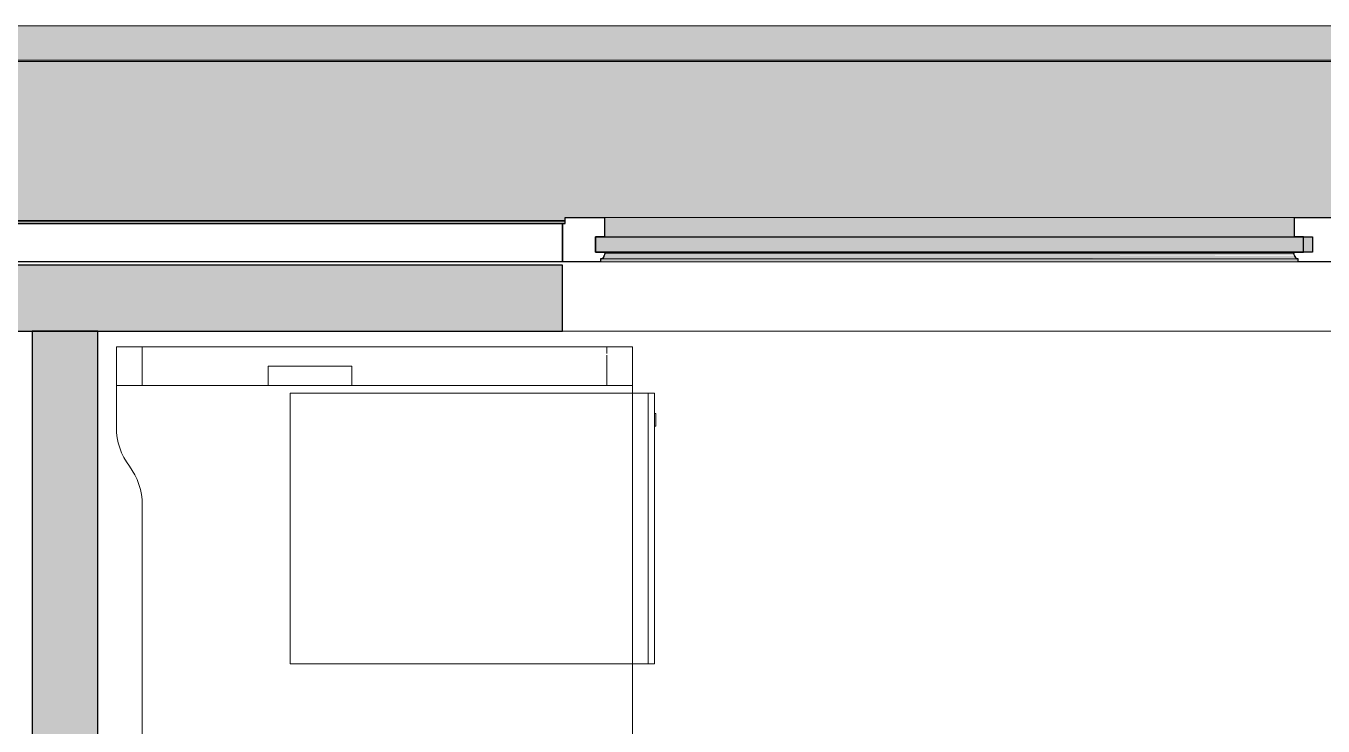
# Model space of a CAD drawing. Header units: millimetres. Extents: x 155927 to 317870, y -36033 to 97293.
# Drawn here: x 159605 to 161616, y 33633 to 34719 of the extents above; entities that cross this region are included whole.
import ezdxf

# ---------------------------------------------------------------- set-up
doc = ezdxf.new("R2010")
doc.units = ezdxf.units.MM
doc.header["$MEASUREMENT"] = 0
for name, color, linetype, lineweight in [('A-GLAZ', 7, 'CONTINUOUS', 9), ('A-GLAZ-CWMG', 7, 'CONTINUOUS', 9), ('A-WALL-PATT', 7, 'CONTINUOUS', 9), ('I-FURN', 8, 'CONTINUOUS', 9), ('I-WALL', 7, 'CONTINUOUS', 9)]:
    doc.layers.add(name, color=color, linetype=linetype, lineweight=lineweight)

msp = doc.modelspace()

# ---------------------------------------------------------------- hatches: boundary and pattern name
at = {"layer": 'A-GLAZ'}
for points in [[(159181, 34417), (160441.2, 34417), (160441.2, 34421.6), (161632.5, 34421.6), (161632.5, 34417), (162969.2, 34417), (162969.2, 34421.6), (164160.5, 34421.6), (164160.5, 34417), (165497.2, 34417), (165497.2, 34421.6), (166688.5, 34421.6), (166688.5, 34417), (166692.8, 34417), (166692.8, 34718.6), (157908.8, 34718.6), (157908.8, 34417), (157913.2, 34417), (157913.2, 34421.6), (159104.5, 34421.6), (159104.5, 34417), (159114.2, 34417)], [(160502, 34391.7), (161571.6, 34391.7), (161571.6, 34421.6), (160502, 34421.6)], [(160488.1, 34367.7), (161599.6, 34367.7), (161599.6, 34391.7), (160488.1, 34391.7)], [(160501.8, 34362.7), (161286.1, 34362.7), (161571.6, 34363.7), (161570.4, 34366.6), (160503.3, 34366.6), (160502, 34363.7)], [(160496, 34352.8), (161577.6, 34352.8), (161577.6, 34357.7), (160496, 34357.2)], [(160497.6, 34357.7), (161573.6, 34359), (161571.4, 34362.7), (160501.8, 34362.7), (160500, 34359), (160498.9, 34358.2)]]:
    msp.add_hatch(color=256, dxfattribs=at).paths.add_polyline_path(points, flags=0)
h = msp.add_hatch(color=256, dxfattribs=at)
h.paths.add_polyline_path([(157908.8, 34414.8), (157913.2, 34414.8), (157913.2, 34417), (157908.8, 34417)], flags=0)
h.paths.add_polyline_path([(159104.5, 34414.8), (160441.2, 34414.8), (160441.2, 34417), (159104.5, 34417)], flags=0)
h.paths.add_polyline_path([(161632.5, 34414.8), (162969.2, 34414.8), (162969.2, 34417), (161632.5, 34417)], flags=0)
h.paths.add_polyline_path([(164160.5, 34414.8), (165497.2, 34414.8), (165496.2, 34417), (164160.5, 34417)], flags=0)
h.paths.add_polyline_path([(166688.5, 34414.8), (166692.8, 34414.8), (166692.8, 34417), (166688.5, 34417)], flags=0)
at = {"layer": 'A-WALL-PATT'}
for points in [[(160083.2, 34245.6), (160334.8, 34245.6), (160334.8, 34347.6), (159108.8, 34347.6), (159108.8, 34245.6), (159481.8, 34245.6)], [(160436.8, 34245.6), (160436.8, 34347.6), (160334.8, 34347.6), (160334.8, 34245.6), (160383.9, 34245.6)], [(159614.7, 29907.6), (159716.7, 29907.6), (159716.7, 34245.6), (159614.7, 34245.6), (159614.7, 30208)]]:
    msp.add_hatch(color=256, dxfattribs=at).paths.add_polyline_path(points, flags=0)

# ---------------------------------------------------------------- linework, layer by layer
at = {"layer": 'A-GLAZ'}
for p, q in [((166692.8, 34718.6), (157908.8, 34718.6)), ((160441.2, 34417), (159104.5, 34417)), ((160441.2, 34414.8), (159104.5, 34414.8)), ((160502, 34421.6), (161571.6, 34421.6)), ((160503.3, 34366.6), (161570.4, 34366.6)), ((160496, 34357.7), (160497.6, 34357.7)), ((161577.6, 34352.8), (160496, 34352.8)), ((160497.6, 34357.7), (161576.1, 34357.7)), ((161576.1, 34357.7), (161577.6, 34357.7))]:
    msp.add_line(p, q, dxfattribs=at)
at = {"layer": 'A-GLAZ', "lineweight": 30}
for p, q in [((159108.8, 34412.6), (160436.8, 34412.6)), ((160436.8, 34412.6), (160436.8, 34352.8)), ((160436.8, 34412.6), (160441.2, 34412.6)), ((160436.8, 34352.8), (160436.8, 34412.6)), ((160441.2, 34421.6), (160502, 34421.6)), ((160441.2, 34412.6), (160441.2, 34421.6)), ((160502, 34421.6), (160502, 34391.7)), ((161571.6, 34421.6), (161632.5, 34421.6)), ((161571.6, 34391.7), (161571.6, 34421.6)), ((160488.1, 34391.7), (161599.6, 34391.7)), ((160488.1, 34367.7), (160488.1, 34391.7)), ((160488.1, 34391.7), (160488.1, 34367.7)), ((160502, 34391.7), (160488.1, 34391.7)), ((161585.6, 34391.7), (161571.6, 34391.7)), ((161585.6, 34367.7), (161585.6, 34391.7)), ((161599.6, 34391.7), (161599.6, 34367.7)), ((161599.6, 34367.7), (160488.1, 34367.7)), ((160488.1, 34367.7), (160503.3, 34367.7)), ((160503.3, 34367.7), (160503.3, 34366.6)), ((161570.4, 34367.7), (161585.6, 34367.7)), ((161570.4, 34366.6), (161570.4, 34367.7)), ((160436.8, 34352.8), (159108.8, 34352.8)), ((160496, 34352.8), (160436.8, 34352.8)), ((160497.6, 34357.7), (160496, 34357.7)), ((160496, 34357.7), (160496, 34352.8)), ((161577.6, 34357.7), (161576.1, 34357.7)), ((161577.6, 34352.8), (161577.6, 34357.7)), ((161636.8, 34352.8), (161577.6, 34352.8))]:
    msp.add_line(p, q, dxfattribs=at)
for centre, radius, start, end in [((160509.2, 34362.2), 7.4, 143.4261, 176.5739), ((161564.5, 34362.2), 7.4, 3.4261, 36.5739), ((160496.5, 34363), 5.36, 281.9524, 356.5739), ((161577.2, 34363), 5.36, 183.4261, 258.0476)]:
    msp.add_arc(centre, radius, start, end, dxfattribs=at)
at = {"layer": 'A-GLAZ'}
for points in [[(160503.3, 34366.6), (160503, 34366.2), (160502.7, 34365.8), (160502.5, 34365.4)], [(161571.1, 34365.4), (161570.9, 34365.8), (161570.7, 34366.2), (161570.4, 34366.6)]]:
    msp.add_open_spline(points, degree=3, dxfattribs=at)
for points, knots in [([(160500, 34359), (160500, 34359), (160499.8, 34358.8), (160499.5, 34358.6), (160499.1, 34358.3), (160498.4, 34358), (160497.9, 34357.8), (160497.6, 34357.7)], [0.6, 0.6, 0.6, 0.6, 0.625, 0.7, 0.775, 0.85, 1, 1, 1, 1]), ([(160501.8, 34362.7), (160501.8, 34362.2), (160501.7, 34361.5), (160501.4, 34360.8), (160501.1, 34360.3), (160501, 34360.1), (160501, 34360)], [0, 0, 0, 0, 0.2, 0.3, 0.35, 0.4, 0.4, 0.4, 0.4]), ([(161572.7, 34360), (161572.6, 34360.2), (161572.4, 34360.6), (161572, 34361.5), (161571.9, 34362.2), (161571.8, 34362.7)], [-0.4, -0.4, -0.4, -0.4, -0.3, -0.2, 0, 0, 0, 0]), ([(161576.1, 34357.7), (161575.6, 34357.8), (161575, 34358.1), (161574.2, 34358.5), (161573.8, 34358.8), (161573.6, 34359)], [-1, -1, -1, -1, -0.8, -0.7, -0.6, -0.6, -0.6, -0.6])]:
    msp.add_open_spline(points, degree=3, knots=knots, dxfattribs=at)
at = {"layer": 'A-GLAZ-CWMG'}
for p, q in [((159308.9, 34665.6), (160050.8, 34665.6)), ((160050.8, 34663.6), (159308.9, 34663.6)), ((160050.8, 34665.6), (160425.8, 34665.6)), ((160425.8, 34663.6), (160050.8, 34663.6)), ((160425.8, 34665.6), (160800.8, 34665.6)), ((160800.8, 34663.6), (160425.8, 34663.6)), ((160800.8, 34665.6), (161550.8, 34665.6)), ((161550.8, 34663.6), (160800.8, 34663.6)), ((161550.8, 34665.6), (162292.8, 34665.6)), ((162292.8, 34663.6), (161550.8, 34663.6))]:
    msp.add_line(p, q, dxfattribs=at)
at = {"layer": 'I-FURN'}
for p, q in [((159745.6, 34221.2), (160545.6, 34221.2)), ((159785.6, 34221.2), (159745.6, 34221.2)), ((159745.6, 34161.2), (159745.6, 34221.2)), ((159745.6, 34161.2), (159745.6, 34221.2)), ((160545.6, 34221.2), (159745.6, 34221.2)), ((159745.6, 34221.2), (159745.6, 34096.2)), ((159745.6, 34096.2), (159745.6, 34221.2)), ((159745.6, 34221.2), (160545.6, 34221.2)), ((160505.6, 34221.2), (159785.6, 34221.2)), ((159785.6, 34161.2), (159785.6, 34221.2)), ((159785.6, 34161.2), (159785.6, 34221.2)), ((160545.6, 34221.2), (160505.6, 34221.2)), ((160505.6, 34210.6), (160505.6, 34221.2)), ((160505.6, 34210.6), (160505.6, 34221.2)), ((160505.6, 34161.2), (160505.6, 34208.3)), ((160505.6, 34161.2), (160505.6, 34208.3)), ((160545.6, 34221.2), (160545.6, 34161.2)), ((160545.6, 34161.2), (160545.6, 34221.2)), ((160545.6, 32621.2), (160545.6, 34221.2)), ((160545.6, 34221.2), (160545.6, 32621.2)), ((159980.6, 34191.2), (160110.6, 34191.2)), ((159980.6, 34161.2), (159980.6, 34191.2)), ((160110.6, 34191.2), (159980.6, 34191.2)), ((159980.6, 34161.2), (159980.6, 34191.2)), ((160110.6, 34191.2), (160110.6, 34161.2)), ((160110.6, 34161.2), (160110.6, 34191.2)), ((159980.6, 34161.2), (159745.6, 34161.2)), ((159745.6, 34161.2), (159785.6, 34161.2)), ((159785.6, 34161.2), (160505.6, 34161.2)), ((160110.6, 34161.2), (159980.6, 34161.2)), ((160545.6, 34149.6), (160014.9, 34149.6)), ((160014.9, 34149.6), (160014.9, 33729.6)), ((160545.6, 34161.2), (160110.6, 34161.2)), ((160505.6, 34161.2), (160545.6, 34161.2)), ((160569.9, 34149.6), (160545.6, 34149.6)), ((160569.9, 34149.6), (160569.9, 33729.6)), ((160579.9, 34149.6), (160569.9, 34149.6)), ((160569.9, 33729.6), (160569.9, 34149.6)), ((160579.9, 33729.6), (160579.9, 34149.6)), ((160581.9, 34118), (160579.9, 34118)), ((160581.9, 34098), (160581.9, 34118)), ((160581.9, 34118), (160581.9, 34098)), ((160579.9, 34098), (160581.9, 34098)), ((159785.6, 33976.2), (159785.6, 33143.9)), ((159785.6, 33143.9), (159785.6, 33976.2)), ((160014.9, 33729.6), (160545.6, 33729.6)), ((160545.6, 33729.6), (160569.9, 33729.6)), ((160569.9, 33729.6), (160579.9, 33729.6))]:
    msp.add_line(p, q, dxfattribs=at)
for centre, start, end in [((159845.6, 34096.2), 180, 216.8699), ((159845.6, 34096.2), 180, 216.8699), ((159685.6, 33976.2), 0, 36.8699), ((159685.6, 33976.2), 0, 36.8699)]:
    msp.add_arc(centre, 100, start, end, dxfattribs=at)
at = {"layer": 'I-WALL', "lineweight": 30}
for p, q in [((160334.8, 34347.6), (159108.8, 34347.6)), ((160436.8, 34347.6), (160334.8, 34347.6)), ((160436.8, 34245.6), (160436.8, 34347.6)), ((159108.8, 34245.6), (160334.8, 34245.6)), ((159716.7, 34245.6), (159614.7, 34245.6)), ((159614.7, 34245.6), (159614.7, 29907.6)), ((159716.7, 29907.6), (159716.7, 34245.6)), ((160334.8, 34245.6), (160436.8, 34245.6))]:
    msp.add_line(p, q, dxfattribs=at)
at = {"layer": 'I-WALL'}
msp.add_line((161636.8, 34245.6), (160436.8, 34245.6), dxfattribs=at)

doc.saveas('drawing.dxf')
